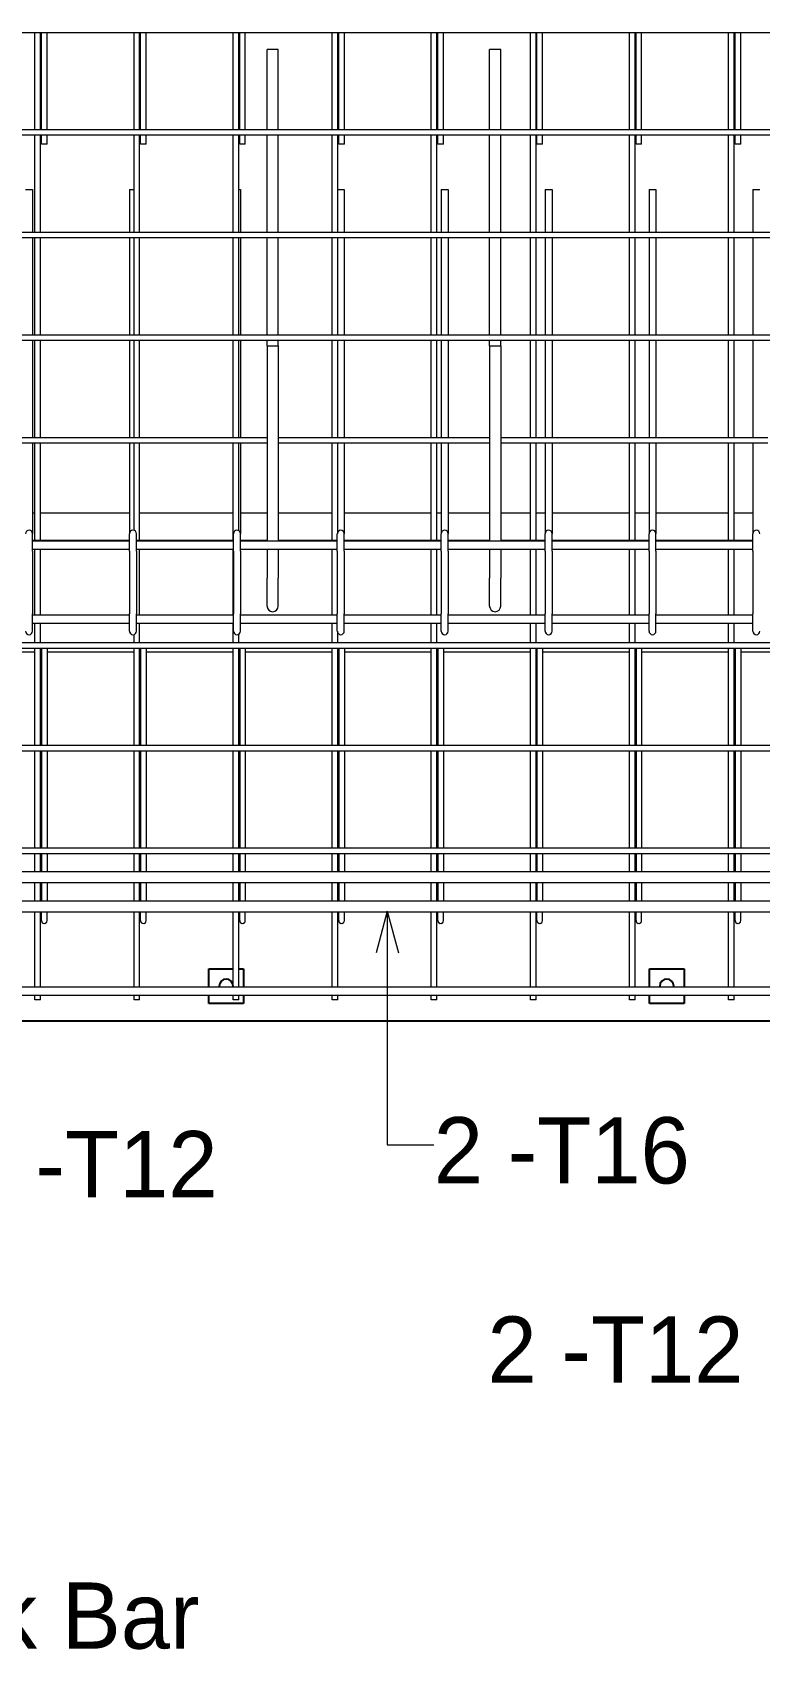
# Model space of a CAD drawing. Header units: millimetres. Extents: x -31655 to -5862, y 2843 to 78926.
# Drawn here: x -29046 to -28000, y 2946 to 5270 of the extents above; entities that cross this region are included whole.
import ezdxf

# ---------------------------------------------------------------- set-up
doc = ezdxf.new("R2010")
doc.units = ezdxf.units.MM
for name, color, linetype, lineweight in [('A-WALL', 113, 'Continuous', 25), ('S-BEAM', 12, 'Continuous', 18), ('S-RBAR', 171, 'Continuous', 18), ('S-RBAR-IDEN', 171, 'Continuous', 9)]:
    doc.layers.add(name, color=color, linetype=linetype, lineweight=lineweight)
doc.styles.add('Nirmala UI', font='Nirmala.ttf', dxfattribs={"height": 95.25})

# ---------------------------------------------------------------- blocks, each defined once
blk = doc.blocks.new('M_Rectangular Corbel - M_Rectangular Corbel-5472199-Elevation Front')
at = {"layer": 'S-BEAM'}
for p, q in [((-29045.4, 4579.7), (-29042, 4579.7)), ((-29034, 4579.7), (-28906, 4579.7)), ((-28891.5, 4579.7), (-28757.1, 4579.7)), ((-28746.6, 4579.7), (-28708.2, 4579.7)), ((-28692.2, 4579.7), (-28614.6, 4579.7)), ((-28597.3, 4579.7), (-28472.1, 4579.7)), ((-28464.1, 4579.7), (-28457.9, 4579.7)), ((-28447.9, 4579.7), (-28388.4, 4579.7)), ((-28372.4, 4579.7), (-28329.6, 4579.7)), ((-28321.6, 4579.7), (-28308.5, 4579.7)), ((-28298.5, 4579.7), (-28187.2, 4579.7)), ((-28179.2, 4579.7), (-28159.1, 4579.7)), ((-28149.1, 4579.7), (-28044.7, 4579.7)), ((-28036.7, 4579.7), (-28009.8, 4579.7)), ((-29042, 4379.7), (-29167, 4379.7)), ((-29032.6, 4379.7), (-29034, 4379.7)), ((-28899.5, 4379.7), (-29024.6, 4379.7)), ((-28890.1, 4379.7), (-28891.5, 4379.7)), ((-28757.1, 4379.7), (-28882.1, 4379.7)), ((-28747.6, 4379.7), (-28749.1, 4379.7)), ((-28614.6, 4379.7), (-28739.6, 4379.7)), ((-28605.2, 4379.7), (-28606.6, 4379.7)), ((-28472.1, 4379.7), (-28597.2, 4379.7)), ((-28462.7, 4379.7), (-28464.1, 4379.7)), ((-28329.6, 4379.7), (-28454.7, 4379.7)), ((-28320.3, 4379.7), (-28321.6, 4379.7)), ((-28187.2, 4379.7), (-28312.3, 4379.7)), ((-28177.8, 4379.7), (-28179.2, 4379.7)), ((-28044.7, 4379.7), (-28169.8, 4379.7)), ((-28035.3, 4379.7), (-28036.7, 4379.7)), ((-27902.2, 4379.7), (-28027.3, 4379.7))]:
    blk.add_line(p, q, dxfattribs=at)

msp = doc.modelspace()

# ---------------------------------------------------------------- linework, layer by layer
at = {"layer": 'A-WALL'}
for p, q in [((-28792.09395, 3924.75), (-28757.07097, 3924.75)), ((-28792.09395, 3898.5), (-28792.09395, 3924.75)), ((-28749.07097, 3924.75), (-28742.09395, 3924.75)), ((-28742.09395, 3924.75), (-28742.09395, 3898.5)), ((-28158.69395, 3924.75), (-28108.69395, 3924.75)), ((-28158.69395, 3898.5), (-28158.69395, 3924.75)), ((-28108.69395, 3924.75), (-28108.69395, 3898.5)), ((-28792.09395, 3874.75), (-28792.09395, 3886.5)), ((-28742.09395, 3886.5), (-28742.09395, 3874.75)), ((-28158.69395, 3874.75), (-28158.69395, 3886.5)), ((-28108.69395, 3886.5), (-28108.69395, 3874.75)), ((-28742.09395, 3874.75), (-28792.09395, 3874.75)), ((-28108.69395, 3874.75), (-28158.69395, 3874.75)), ((-29650.39395, 3849.75), (-27250.39395, 3849.75))]:
    msp.add_line(p, q, dxfattribs=at)
for centre, start, end in [((-28767.09395, 3899.75), 0, 180), ((-28133.69395, 3899.75), 0, 180), ((-28767.09395, 3899.75), 180, 187.2444437), ((-28767.09395, 3899.75), 352.7555563, 0), ((-28133.69395, 3899.75), 180, 187.2444437), ((-28133.69395, 3899.75), 352.7555563, 0)]:
    msp.add_arc(centre, 10, start, end, dxfattribs=at)
at = {"layer": 'S-RBAR'}
for p, q in [((-30096.10968, 5270.3652), (-26804.67822, 5270.3652)), ((-29042.0204, 5130.85245), (-29042.0204, 5270.3652)), ((-29034.0204, 5130.85245), (-29034.0204, 5270.3652)), ((-29032.56314, 5130.85245), (-29032.56314, 5270.3652)), ((-29024.56314, 5130.85245), (-29024.56314, 5270.3652)), ((-28899.54568, 5130.85245), (-28899.54568, 5270.3652)), ((-28891.54568, 5130.85245), (-28891.54568, 5270.3652)), ((-28890.10119, 5130.85245), (-28890.10119, 5270.3652)), ((-28882.10119, 5130.85245), (-28882.10119, 5270.3652)), ((-28757.07097, 5130.85245), (-28757.07097, 5270.3652)), ((-28749.07097, 5130.85245), (-28749.07097, 5270.3652)), ((-28747.63925, 5130.85245), (-28747.63925, 5270.3652)), ((-28739.63925, 5130.85245), (-28739.63925, 5270.3652)), ((-28614.59626, 5130.85245), (-28614.59626, 5270.3652)), ((-28606.59626, 5130.85245), (-28606.59626, 5270.3652)), ((-28605.1773, 5130.85245), (-28605.1773, 5270.3652)), ((-28597.1773, 5130.85245), (-28597.1773, 5270.3652)), ((-28472.12155, 5130.85245), (-28472.12155, 5270.3652)), ((-28464.12155, 5130.85245), (-28464.12155, 5270.3652)), ((-28462.71535, 5130.85245), (-28462.71535, 5270.3652)), ((-28454.71535, 5130.85245), (-28454.71535, 5270.3652)), ((-28329.64684, 5130.85245), (-28329.64684, 5270.3652)), ((-28321.64684, 5130.85245), (-28321.64684, 5270.3652)), ((-28320.2534, 5130.85245), (-28320.2534, 5270.3652)), ((-28312.2534, 5130.85245), (-28312.2534, 5270.3652)), ((-28187.17213, 5130.85245), (-28187.17213, 5270.3652)), ((-28179.17213, 5130.85245), (-28179.17213, 5270.3652)), ((-28177.79145, 5130.85245), (-28177.79145, 5270.3652)), ((-28169.79145, 5130.85245), (-28169.79145, 5270.3652)), ((-28044.69742, 5130.85245), (-28044.69742, 5270.3652)), ((-28036.69742, 5130.85245), (-28036.69742, 5270.3652)), ((-28035.3295, 5130.85245), (-28035.3295, 5270.3652)), ((-28027.3295, 5130.85245), (-28027.3295, 5270.3652)), ((-28692.23304, 5245.75), (-28708.23304, 5245.75)), ((-28708.23304, 5130.85245), (-28708.23304, 5245.75)), ((-28692.23304, 5130.85245), (-28692.23304, 5245.75)), ((-28372.39395, 5245.75), (-28388.39395, 5245.75)), ((-28388.39395, 5130.85245), (-28388.39395, 5245.75)), ((-28372.39395, 5130.85245), (-28372.39395, 5245.75)), ((-30396.39395, 5130.85245), (-26504.39395, 5130.85245)), ((-30396.39395, 5122.85245), (-26504.39395, 5122.85245)), ((-29042.0204, 4983.3397), (-29042.0204, 5122.85245)), ((-29034.0204, 4983.3397), (-29034.0204, 5122.85245)), ((-29032.56314, 5109.75), (-29032.56314, 5122.85245)), ((-29024.56314, 5109.75), (-29024.56314, 5122.85245)), ((-28899.54568, 4983.3397), (-28899.54568, 5122.85245)), ((-28891.54568, 4983.3397), (-28891.54568, 5122.85245)), ((-28890.10119, 5109.75), (-28890.10119, 5122.85245)), ((-28882.10119, 5109.75), (-28882.10119, 5122.85245)), ((-28757.07097, 4983.3397), (-28757.07097, 5122.85245)), ((-28749.07097, 4983.3397), (-28749.07097, 5122.85245)), ((-28747.63925, 5109.75), (-28747.63925, 5122.85245)), ((-28739.63925, 5109.75), (-28739.63925, 5122.85245)), ((-28708.23304, 4983.3397), (-28708.23304, 5122.85245)), ((-28692.23304, 4983.3397), (-28692.23304, 5122.85245)), ((-28614.59626, 4983.3397), (-28614.59626, 5122.85245)), ((-28606.59626, 4983.3397), (-28606.59626, 5122.85245)), ((-28605.1773, 5109.75), (-28605.1773, 5122.85245)), ((-28597.1773, 5109.75), (-28597.1773, 5122.85245)), ((-28472.12155, 4983.3397), (-28472.12155, 5122.85245)), ((-28464.12155, 4983.3397), (-28464.12155, 5122.85245)), ((-28462.71535, 5109.75), (-28462.71535, 5122.85245)), ((-28454.71535, 5109.75), (-28454.71535, 5122.85245)), ((-28388.39395, 4983.3397), (-28388.39395, 5122.85245)), ((-28372.39395, 4983.3397), (-28372.39395, 5122.85245)), ((-28329.64684, 4983.3397), (-28329.64684, 5122.85245)), ((-28321.64684, 4983.3397), (-28321.64684, 5122.85245)), ((-28320.2534, 5109.75), (-28320.2534, 5122.85245)), ((-28312.2534, 5109.75), (-28312.2534, 5122.85245)), ((-28187.17213, 4983.3397), (-28187.17213, 5122.85245)), ((-28179.17213, 4983.3397), (-28179.17213, 5122.85245)), ((-28177.79145, 5109.75), (-28177.79145, 5122.85245)), ((-28169.79145, 5109.75), (-28169.79145, 5122.85245)), ((-28044.69742, 4983.3397), (-28044.69742, 5122.85245)), ((-28036.69742, 4983.3397), (-28036.69742, 5122.85245)), ((-28035.3295, 5109.75), (-28035.3295, 5122.85245)), ((-28027.3295, 5109.75), (-28027.3295, 5122.85245)), ((-29024.56314, 5109.75), (-29032.56314, 5109.75)), ((-28882.10119, 5109.75), (-28890.10119, 5109.75)), ((-28739.63925, 5109.75), (-28747.63925, 5109.75)), ((-28597.1773, 5109.75), (-28605.1773, 5109.75)), ((-28454.71535, 5109.75), (-28462.71535, 5109.75)), ((-28312.2534, 5109.75), (-28320.2534, 5109.75)), ((-28169.79145, 5109.75), (-28177.79145, 5109.75)), ((-28027.3295, 5109.75), (-28035.3295, 5109.75)), ((-29055.39395, 5044.75), (-29045.39395, 5044.75)), ((-29045.39395, 5044.75), (-29045.39395, 4983.3397)), ((-28906.01895, 5044.75), (-28906.01895, 4983.3397)), ((-28906.01895, 5044.75), (-28899.54568, 5044.75)), ((-28749.07097, 5044.75), (-28746.64395, 5044.75)), ((-28746.64395, 5044.75), (-28746.64395, 4983.3397)), ((-28606.59626, 5044.75), (-28597.26895, 5044.75)), ((-28597.26895, 5044.75), (-28597.26895, 4983.3397)), ((-28457.89395, 5044.75), (-28457.89395, 4983.3397)), ((-28457.89395, 5044.75), (-28447.89395, 5044.75)), ((-28447.89395, 5044.75), (-28447.89395, 4983.3397)), ((-28308.51895, 5044.75), (-28308.51895, 4983.3397)), ((-28308.51895, 5044.75), (-28298.51895, 5044.75)), ((-28298.51895, 5044.75), (-28298.51895, 4983.3397)), ((-28159.14395, 5044.75), (-28159.14395, 4983.3397)), ((-28159.14395, 5044.75), (-28149.14395, 5044.75)), ((-28149.14395, 5044.75), (-28149.14395, 4983.3397)), ((-28009.76895, 5044.75), (-28009.76895, 4983.3397)), ((-28009.76895, 5044.75), (-27999.76895, 5044.75)), ((-30396.39395, 4983.3397), (-26504.39395, 4983.3397)), ((-30096.10968, 4975.3397), (-26804.67822, 4975.3397)), ((-29045.39395, 4975.3397), (-29045.39395, 4835.82695)), ((-29042.0204, 4835.82695), (-29042.0204, 4975.3397)), ((-29034.0204, 4835.82695), (-29034.0204, 4975.3397)), ((-28906.01895, 4975.3397), (-28906.01895, 4835.82695)), ((-28899.54568, 4835.82695), (-28899.54568, 4975.3397)), ((-28891.54568, 4835.82695), (-28891.54568, 4975.3397)), ((-28757.07097, 4835.82695), (-28757.07097, 4975.3397)), ((-28749.07097, 4835.82695), (-28749.07097, 4975.3397)), ((-28746.64395, 4975.3397), (-28746.64395, 4835.82695)), ((-28708.23304, 4835.82695), (-28708.23304, 4975.3397)), ((-28692.23304, 4835.82695), (-28692.23304, 4975.3397)), ((-28614.59626, 4835.82695), (-28614.59626, 4975.3397)), ((-28606.59626, 4835.82695), (-28606.59626, 4975.3397)), ((-28597.26895, 4975.3397), (-28597.26895, 4835.82695)), ((-28472.12155, 4835.82695), (-28472.12155, 4975.3397)), ((-28464.12155, 4835.82695), (-28464.12155, 4975.3397)), ((-28457.89395, 4975.3397), (-28457.89395, 4835.82695)), ((-28447.89395, 4975.3397), (-28447.89395, 4835.82695)), ((-28388.39395, 4835.82695), (-28388.39395, 4975.3397)), ((-28372.39395, 4835.82695), (-28372.39395, 4975.3397)), ((-28329.64684, 4835.82695), (-28329.64684, 4975.3397)), ((-28321.64684, 4835.82695), (-28321.64684, 4975.3397)), ((-28308.51895, 4975.3397), (-28308.51895, 4835.82695)), ((-28298.51895, 4975.3397), (-28298.51895, 4835.82695)), ((-28187.17213, 4835.82695), (-28187.17213, 4975.3397)), ((-28179.17213, 4835.82695), (-28179.17213, 4975.3397)), ((-28159.14395, 4975.3397), (-28159.14395, 4835.82695)), ((-28149.14395, 4975.3397), (-28149.14395, 4835.82695)), ((-28044.69742, 4835.82695), (-28044.69742, 4975.3397)), ((-28036.69742, 4835.82695), (-28036.69742, 4975.3397)), ((-28009.76895, 4975.3397), (-28009.76895, 4835.82695)), ((-30396.39395, 4835.82695), (-26504.39395, 4835.82695)), ((-30396.39395, 4827.82695), (-26504.39395, 4827.82695)), ((-29045.39395, 4827.82695), (-29045.39395, 4688.3142)), ((-29042.0204, 4688.3142), (-29042.0204, 4827.82695)), ((-29034.0204, 4688.3142), (-29034.0204, 4827.82695)), ((-28906.01895, 4827.82695), (-28906.01895, 4688.3142)), ((-28899.54568, 4688.3142), (-28899.54568, 4827.82695)), ((-28891.54568, 4688.3142), (-28891.54568, 4827.82695)), ((-28757.07097, 4688.3142), (-28757.07097, 4827.82695)), ((-28749.07097, 4688.3142), (-28749.07097, 4827.82695)), ((-28746.64395, 4827.82695), (-28746.64395, 4688.3142)), ((-28708.23304, 4819.75), (-28708.23304, 4827.82695)), ((-28708.23304, 4819.75), (-28708.23304, 4539.64273)), ((-28708.23304, 4819.75), (-28692.23304, 4819.75)), ((-28692.23304, 4819.75), (-28692.23304, 4827.82695)), ((-28692.23304, 4819.75), (-28692.23304, 4539.64273)), ((-28614.59626, 4688.3142), (-28614.59626, 4827.82695)), ((-28606.59626, 4688.3142), (-28606.59626, 4827.82695)), ((-28597.26895, 4827.82695), (-28597.26895, 4688.3142)), ((-28472.12155, 4688.3142), (-28472.12155, 4827.82695)), ((-28464.12155, 4688.3142), (-28464.12155, 4827.82695)), ((-28457.89395, 4827.82695), (-28457.89395, 4688.3142)), ((-28447.89395, 4827.82695), (-28447.89395, 4688.3142)), ((-28388.39395, 4819.75), (-28388.39395, 4827.82695)), ((-28388.39395, 4819.75), (-28388.39395, 4539.64273)), ((-28388.39395, 4819.75), (-28372.39395, 4819.75)), ((-28372.39395, 4819.75), (-28372.39395, 4827.82695)), ((-28372.39395, 4819.75), (-28372.39395, 4539.64273)), ((-28329.64684, 4688.3142), (-28329.64684, 4827.82695)), ((-28321.64684, 4688.3142), (-28321.64684, 4827.82695)), ((-28308.51895, 4827.82695), (-28308.51895, 4688.3142)), ((-28298.51895, 4827.82695), (-28298.51895, 4688.3142)), ((-28187.17213, 4688.3142), (-28187.17213, 4827.82695)), ((-28179.17213, 4688.3142), (-28179.17213, 4827.82695)), ((-28159.14395, 4827.82695), (-28159.14395, 4688.3142)), ((-28149.14395, 4827.82695), (-28149.14395, 4688.3142)), ((-28044.69742, 4688.3142), (-28044.69742, 4827.82695)), ((-28036.69742, 4688.3142), (-28036.69742, 4827.82695)), ((-28009.76895, 4827.82695), (-28009.76895, 4688.3142)), ((-29165.56637, 4688.3142), (-28708.23304, 4688.3142)), ((-29165.56637, 4680.3142), (-28708.23304, 4680.3142)), ((-29045.39395, 4680.3142), (-29045.39395, 4574.75)), ((-29042.0204, 4540.80145), (-29042.0204, 4680.3142)), ((-29034.0204, 4540.80145), (-29034.0204, 4680.3142)), ((-28906.01895, 4680.3142), (-28906.01895, 4574.75)), ((-28899.54568, 4554.34613), (-28899.54568, 4680.3142)), ((-28891.54568, 4540.80145), (-28891.54568, 4680.3142)), ((-28757.07097, 4540.80145), (-28757.07097, 4680.3142)), ((-28749.07097, 4554.00715), (-28749.07097, 4680.3142)), ((-28746.64395, 4680.3142), (-28746.64395, 4574.75)), ((-28692.23304, 4688.3142), (-28388.39395, 4688.3142)), ((-28692.23304, 4680.3142), (-28388.39395, 4680.3142)), ((-28614.59626, 4540.80145), (-28614.59626, 4680.3142)), ((-28606.59626, 4552.25), (-28606.59626, 4680.3142)), ((-28597.26895, 4680.3142), (-28597.26895, 4574.75)), ((-28472.12155, 4540.80145), (-28472.12155, 4680.3142)), ((-28464.12155, 4540.80145), (-28464.12155, 4680.3142)), ((-28457.89395, 4680.3142), (-28457.89395, 4574.75)), ((-28447.89395, 4680.3142), (-28447.89395, 4574.75)), ((-28372.39395, 4688.3142), (-27988.39395, 4688.3142)), ((-28372.39395, 4680.3142), (-27988.39395, 4680.3142)), ((-28329.64684, 4540.80145), (-28329.64684, 4680.3142)), ((-28321.64684, 4540.80145), (-28321.64684, 4680.3142)), ((-28308.51895, 4680.3142), (-28308.51895, 4574.75)), ((-28298.51895, 4680.3142), (-28298.51895, 4574.75)), ((-28187.17213, 4540.80145), (-28187.17213, 4680.3142)), ((-28179.17213, 4540.80145), (-28179.17213, 4680.3142)), ((-28159.14395, 4680.3142), (-28159.14395, 4574.75)), ((-28149.14395, 4680.3142), (-28149.14395, 4574.75)), ((-28044.69742, 4540.80145), (-28044.69742, 4680.3142)), ((-28036.69742, 4540.80145), (-28036.69742, 4680.3142)), ((-28009.76895, 4680.3142), (-28009.76895, 4574.75)), ((-29045.39395, 4574.75), (-29045.39395, 4549.75)), ((-28906.01895, 4574.75), (-28906.01895, 4549.75)), ((-28746.64395, 4574.75), (-28746.64395, 4549.75)), ((-28597.26895, 4574.75), (-28597.26895, 4549.75)), ((-28457.89395, 4574.75), (-28457.89395, 4549.75)), ((-28447.89395, 4574.75), (-28447.89395, 4549.75)), ((-28308.51895, 4574.75), (-28308.51895, 4549.75)), ((-28298.51895, 4574.75), (-28298.51895, 4549.75)), ((-28159.14395, 4574.75), (-28159.14395, 4549.75)), ((-28149.14395, 4574.75), (-28149.14395, 4549.75)), ((-28009.76895, 4574.75), (-28009.76895, 4549.75)), ((-29045.39395, 4524.75), (-29045.39395, 4549.75)), ((-29045.39395, 4540.80145), (-28906.01895, 4540.80145)), ((-29045.39395, 4539.64273), (-28906.01895, 4539.64273)), ((-28906.01895, 4524.75), (-28906.01895, 4549.75)), ((-28896.01895, 4524.75), (-28896.01895, 4549.75)), ((-28896.01895, 4540.80145), (-28756.64395, 4540.80145)), ((-28896.01895, 4539.64273), (-28756.64395, 4539.64273)), ((-28756.64395, 4524.75), (-28756.64395, 4549.75)), ((-28746.64395, 4524.75), (-28746.64395, 4549.75)), ((-28746.64395, 4540.80145), (-28708.23304, 4540.80145)), ((-28746.64395, 4539.64273), (-28607.26895, 4539.64273)), ((-28692.23304, 4540.80145), (-28607.26895, 4540.80145)), ((-28607.26895, 4524.75), (-28607.26895, 4549.75)), ((-28606.59626, 4549.66805), (-28606.59626, 4550.97796)), ((-28597.26895, 4524.75), (-28597.26895, 4549.75)), ((-28597.26895, 4540.80145), (-28457.89395, 4540.80145)), ((-28597.26895, 4539.64273), (-28457.89395, 4539.64273)), ((-28457.89395, 4524.75), (-28457.89395, 4549.75)), ((-28447.89395, 4524.75), (-28447.89395, 4549.75)), ((-28447.89395, 4540.80145), (-28388.39395, 4540.80145)), ((-28447.89395, 4539.64273), (-28308.51895, 4539.64273)), ((-28372.39395, 4540.80145), (-28308.51895, 4540.80145)), ((-28308.51895, 4524.75), (-28308.51895, 4549.75)), ((-28298.51895, 4524.75), (-28298.51895, 4549.75)), ((-28298.51895, 4540.80145), (-28159.14395, 4540.80145)), ((-28298.51895, 4539.64273), (-28159.14395, 4539.64273)), ((-28159.14395, 4524.75), (-28159.14395, 4549.75)), ((-28149.14395, 4524.75), (-28149.14395, 4549.75)), ((-28149.14395, 4540.80145), (-28009.76895, 4540.80145)), ((-28149.14395, 4539.64273), (-28009.76895, 4539.64273)), ((-28009.76895, 4524.75), (-28009.76895, 4549.75)), ((-29045.39395, 4527.64273), (-28906.01895, 4527.64273)), ((-29045.39395, 4524.75), (-29045.39395, 4434.75)), ((-29042.0204, 4433.09023), (-29042.0204, 4527.64273)), ((-29034.0204, 4433.09023), (-29034.0204, 4527.64273)), ((-28906.01895, 4524.75), (-28906.01895, 4434.75)), ((-28896.01895, 4527.64273), (-28756.64395, 4527.64273)), ((-28896.01895, 4524.75), (-28896.01895, 4434.75)), ((-28891.54568, 4433.09023), (-28891.54568, 4527.64273)), ((-28757.07097, 4433.09023), (-28757.07097, 4527.64273)), ((-28756.64395, 4524.75), (-28756.64395, 4434.75)), ((-28746.64395, 4527.64273), (-28607.26895, 4527.64273)), ((-28746.64395, 4524.75), (-28746.64395, 4434.75)), ((-28708.23304, 4527.64273), (-28708.23304, 4485.75)), ((-28692.23304, 4527.64273), (-28692.23304, 4485.75)), ((-28614.59626, 4433.09023), (-28614.59626, 4527.64273)), ((-28607.26895, 4524.75), (-28607.26895, 4434.75)), ((-28597.26895, 4527.64273), (-28457.89395, 4527.64273)), ((-28597.26895, 4524.75), (-28597.26895, 4434.75)), ((-28472.12155, 4433.09023), (-28472.12155, 4527.64273)), ((-28464.12155, 4433.09023), (-28464.12155, 4527.64273)), ((-28457.89395, 4524.75), (-28457.89395, 4434.75)), ((-28447.89395, 4527.64273), (-28308.51895, 4527.64273)), ((-28447.89395, 4524.75), (-28447.89395, 4434.75)), ((-28388.39395, 4527.64273), (-28388.39395, 4485.75)), ((-28372.39395, 4527.64273), (-28372.39395, 4485.75)), ((-28329.64684, 4433.09023), (-28329.64684, 4527.64273)), ((-28321.64684, 4433.09023), (-28321.64684, 4527.64273)), ((-28308.51895, 4524.75), (-28308.51895, 4434.75)), ((-28298.51895, 4527.64273), (-28159.14395, 4527.64273)), ((-28298.51895, 4524.75), (-28298.51895, 4434.75)), ((-28187.17213, 4433.09023), (-28187.17213, 4527.64273)), ((-28179.17213, 4433.09023), (-28179.17213, 4527.64273)), ((-28159.14395, 4524.75), (-28159.14395, 4434.75)), ((-28149.14395, 4527.64273), (-28009.76895, 4527.64273)), ((-28149.14395, 4524.75), (-28149.14395, 4434.75)), ((-28044.69742, 4433.09023), (-28044.69742, 4527.64273)), ((-28036.69742, 4433.09023), (-28036.69742, 4527.64273)), ((-28009.76895, 4524.75), (-28009.76895, 4434.75)), ((-28708.23304, 4445.75), (-28708.23304, 4485.75)), ((-28692.23304, 4445.75), (-28692.23304, 4485.75)), ((-28388.39395, 4445.75), (-28388.39395, 4485.75)), ((-28372.39395, 4445.75), (-28372.39395, 4485.75)), ((-29045.39395, 4409.75), (-29045.39395, 4434.75)), ((-29045.39395, 4433.09023), (-28906.01895, 4433.09023)), ((-29045.39395, 4421.09023), (-28906.01895, 4421.09023)), ((-29042.0204, 4393.2887), (-29042.0204, 4421.09023)), ((-29034.0204, 4393.2887), (-29034.0204, 4421.09023)), ((-28906.01895, 4409.75), (-28906.01895, 4434.75)), ((-28896.01895, 4409.75), (-28896.01895, 4434.75)), ((-28896.01895, 4433.09023), (-28756.64395, 4433.09023)), ((-28896.01895, 4421.09023), (-28756.64395, 4421.09023)), ((-28891.54568, 4393.2887), (-28891.54568, 4421.09023)), ((-28757.07097, 4393.2887), (-28757.07097, 4421.09023)), ((-28756.64395, 4409.75), (-28756.64395, 4434.75)), ((-28746.64395, 4409.75), (-28746.64395, 4434.75)), ((-28746.64395, 4433.09023), (-28607.26895, 4433.09023)), ((-28746.64395, 4421.09023), (-28607.26895, 4421.09023)), ((-28614.59626, 4393.2887), (-28614.59626, 4421.09023)), ((-28607.26895, 4409.75), (-28607.26895, 4434.75)), ((-28597.26895, 4409.75), (-28597.26895, 4434.75)), ((-28597.26895, 4433.09023), (-28457.89395, 4433.09023)), ((-28597.26895, 4421.09023), (-28457.89395, 4421.09023)), ((-28472.12155, 4393.2887), (-28472.12155, 4421.09023)), ((-28464.12155, 4393.2887), (-28464.12155, 4421.09023)), ((-28457.89395, 4409.75), (-28457.89395, 4434.75)), ((-28447.89395, 4409.75), (-28447.89395, 4434.75)), ((-28447.89395, 4433.09023), (-28308.51895, 4433.09023)), ((-28447.89395, 4421.09023), (-28308.51895, 4421.09023)), ((-28329.64684, 4393.2887), (-28329.64684, 4421.09023)), ((-28321.64684, 4393.2887), (-28321.64684, 4421.09023)), ((-28308.51895, 4409.75), (-28308.51895, 4434.75)), ((-28298.51895, 4409.75), (-28298.51895, 4434.75)), ((-28298.51895, 4433.09023), (-28159.14395, 4433.09023)), ((-28298.51895, 4421.09023), (-28159.14395, 4421.09023)), ((-28187.17213, 4393.2887), (-28187.17213, 4421.09023)), ((-28179.17213, 4393.2887), (-28179.17213, 4421.09023)), ((-28159.14395, 4409.75), (-28159.14395, 4434.75)), ((-28149.14395, 4409.75), (-28149.14395, 4434.75)), ((-28149.14395, 4433.09023), (-28009.76895, 4433.09023)), ((-28149.14395, 4421.09023), (-28009.76895, 4421.09023)), ((-28044.69742, 4393.2887), (-28044.69742, 4421.09023)), ((-28036.69742, 4393.2887), (-28036.69742, 4421.09023)), ((-28009.76895, 4409.75), (-28009.76895, 4434.75)), ((-30396.39395, 4393.2887), (-26504.39395, 4393.2887)), ((-28899.54568, 4393.2887), (-28899.54568, 4405.15387)), ((-28749.07097, 4393.2887), (-28749.07097, 4405.49285)), ((-28606.59626, 4408.52204), (-28606.59626, 4409.75)), ((-28606.59626, 4393.2887), (-28606.59626, 4407.25)), ((-30096.10968, 4385.2887), (-26804.67822, 4385.2887)), ((-29042.0204, 4245.77595), (-29042.0204, 4385.2887)), ((-29034.0204, 4245.77595), (-29034.0204, 4385.2887)), ((-29032.56314, 4385.2887), (-29032.56314, 4245.77595)), ((-29024.56314, 4385.2887), (-29024.56314, 4245.77595)), ((-28899.54568, 4245.77595), (-28899.54568, 4385.2887)), ((-28891.54568, 4245.77595), (-28891.54568, 4385.2887)), ((-28890.10119, 4385.2887), (-28890.10119, 4245.77595)), ((-28882.10119, 4385.2887), (-28882.10119, 4245.77595)), ((-28757.07097, 4245.77595), (-28757.07097, 4385.2887)), ((-28749.07097, 4245.77595), (-28749.07097, 4385.2887)), ((-28747.63925, 4385.2887), (-28747.63925, 4245.77595)), ((-28739.63925, 4385.2887), (-28739.63925, 4245.77595)), ((-28614.59626, 4245.77595), (-28614.59626, 4385.2887)), ((-28606.59626, 4245.77595), (-28606.59626, 4385.2887)), ((-28605.1773, 4385.2887), (-28605.1773, 4245.77595)), ((-28597.1773, 4385.2887), (-28597.1773, 4245.77595)), ((-28472.12155, 4245.77595), (-28472.12155, 4385.2887)), ((-28464.12155, 4245.77595), (-28464.12155, 4385.2887)), ((-28462.71535, 4385.2887), (-28462.71535, 4245.77595)), ((-28454.71535, 4385.2887), (-28454.71535, 4245.77595)), ((-28329.64684, 4245.77595), (-28329.64684, 4385.2887)), ((-28321.64684, 4245.77595), (-28321.64684, 4385.2887)), ((-28320.2534, 4385.2887), (-28320.2534, 4245.77595)), ((-28312.2534, 4385.2887), (-28312.2534, 4245.77595)), ((-28187.17213, 4245.77595), (-28187.17213, 4385.2887)), ((-28179.17213, 4245.77595), (-28179.17213, 4385.2887)), ((-28177.79145, 4385.2887), (-28177.79145, 4245.77595)), ((-28169.79145, 4385.2887), (-28169.79145, 4245.77595)), ((-28044.69742, 4245.77595), (-28044.69742, 4385.2887)), ((-28036.69742, 4245.77595), (-28036.69742, 4385.2887)), ((-28035.3295, 4385.2887), (-28035.3295, 4245.77595)), ((-28027.3295, 4385.2887), (-28027.3295, 4245.77595)), ((-30396.39395, 4245.77595), (-26504.39395, 4245.77595)), ((-30396.39395, 4237.77595), (-26504.39395, 4237.77595)), ((-29042.0204, 4098.2632), (-29042.0204, 4237.77595)), ((-29034.0204, 4098.2632), (-29034.0204, 4237.77595)), ((-29032.56314, 4237.77595), (-29032.56314, 4098.2632)), ((-29024.56314, 4237.77595), (-29024.56314, 4098.2632)), ((-28899.54568, 4098.2632), (-28899.54568, 4237.77595)), ((-28891.54568, 4098.2632), (-28891.54568, 4237.77595)), ((-28890.10119, 4237.77595), (-28890.10119, 4098.2632)), ((-28882.10119, 4237.77595), (-28882.10119, 4098.2632)), ((-28757.07097, 4098.2632), (-28757.07097, 4237.77595)), ((-28749.07097, 4098.2632), (-28749.07097, 4237.77595)), ((-28747.63925, 4237.77595), (-28747.63925, 4098.2632)), ((-28739.63925, 4237.77595), (-28739.63925, 4098.2632)), ((-28614.59626, 4098.2632), (-28614.59626, 4237.77595)), ((-28606.59626, 4098.2632), (-28606.59626, 4237.77595)), ((-28605.1773, 4237.77595), (-28605.1773, 4098.2632)), ((-28597.1773, 4237.77595), (-28597.1773, 4098.2632)), ((-28472.12155, 4098.2632), (-28472.12155, 4237.77595)), ((-28464.12155, 4098.2632), (-28464.12155, 4237.77595)), ((-28462.71535, 4237.77595), (-28462.71535, 4098.2632)), ((-28454.71535, 4237.77595), (-28454.71535, 4098.2632)), ((-28329.64684, 4098.2632), (-28329.64684, 4237.77595)), ((-28321.64684, 4098.2632), (-28321.64684, 4237.77595)), ((-28320.2534, 4237.77595), (-28320.2534, 4098.2632)), ((-28312.2534, 4237.77595), (-28312.2534, 4098.2632)), ((-28187.17213, 4098.2632), (-28187.17213, 4237.77595)), ((-28179.17213, 4098.2632), (-28179.17213, 4237.77595)), ((-28177.79145, 4237.77595), (-28177.79145, 4098.2632)), ((-28169.79145, 4237.77595), (-28169.79145, 4098.2632)), ((-28044.69742, 4098.2632), (-28044.69742, 4237.77595)), ((-28036.69742, 4098.2632), (-28036.69742, 4237.77595)), ((-28035.3295, 4237.77595), (-28035.3295, 4098.2632)), ((-28027.3295, 4237.77595), (-28027.3295, 4098.2632)), ((-30396.39395, 4098.2632), (-26504.39395, 4098.2632)), ((-30096.10968, 4090.2632), (-26804.67822, 4090.2632)), ((-29042.0204, 4064.08483), (-29042.0204, 4090.2632)), ((-29034.0204, 4064.08483), (-29034.0204, 4090.2632)), ((-29032.56314, 4090.2632), (-29032.56314, 4064.08483)), ((-29024.56314, 4090.2632), (-29024.56314, 4064.08483)), ((-28899.54568, 4064.08483), (-28899.54568, 4090.2632)), ((-28891.54568, 4064.08483), (-28891.54568, 4090.2632)), ((-28890.10119, 4090.2632), (-28890.10119, 4064.08483)), ((-28882.10119, 4090.2632), (-28882.10119, 4064.08483)), ((-28757.07097, 4064.08483), (-28757.07097, 4090.2632)), ((-28749.07097, 4064.08483), (-28749.07097, 4090.2632)), ((-28747.63925, 4090.2632), (-28747.63925, 4064.08483)), ((-28739.63925, 4090.2632), (-28739.63925, 4064.08483)), ((-28614.59626, 4064.08483), (-28614.59626, 4090.2632)), ((-28606.59626, 4064.08483), (-28606.59626, 4090.2632)), ((-28605.1773, 4090.2632), (-28605.1773, 4064.08483)), ((-28597.1773, 4090.2632), (-28597.1773, 4064.08483)), ((-28472.12155, 4064.08483), (-28472.12155, 4090.2632)), ((-28464.12155, 4064.08483), (-28464.12155, 4090.2632)), ((-28462.71535, 4090.2632), (-28462.71535, 4064.08483)), ((-28454.71535, 4090.2632), (-28454.71535, 4064.08483)), ((-28329.64684, 4064.08483), (-28329.64684, 4090.2632)), ((-28321.64684, 4064.08483), (-28321.64684, 4090.2632)), ((-28320.2534, 4090.2632), (-28320.2534, 4064.08483)), ((-28312.2534, 4090.2632), (-28312.2534, 4064.08483)), ((-28187.17213, 4064.08483), (-28187.17213, 4090.2632)), ((-28179.17213, 4064.08483), (-28179.17213, 4090.2632)), ((-28177.79145, 4090.2632), (-28177.79145, 4064.08483)), ((-28169.79145, 4090.2632), (-28169.79145, 4064.08483)), ((-28044.69742, 4064.08483), (-28044.69742, 4090.2632)), ((-28036.69742, 4064.08483), (-28036.69742, 4090.2632)), ((-28035.3295, 4090.2632), (-28035.3295, 4064.08483)), ((-28027.3295, 4090.2632), (-28027.3295, 4064.08483)), ((-26480.39395, 4064.08483), (-30420.39395, 4064.08483)), ((-26480.39395, 4048.08483), (-30420.39395, 4048.08483)), ((-29042.0204, 4021.80073), (-29042.0204, 4048.08483)), ((-29034.0204, 4021.80073), (-29034.0204, 4048.08483)), ((-29032.56314, 4048.08483), (-29032.56314, 4021.80073)), ((-29024.56314, 4048.08483), (-29024.56314, 4021.80073)), ((-28899.54568, 4021.80073), (-28899.54568, 4048.08483)), ((-28891.54568, 4021.80073), (-28891.54568, 4048.08483)), ((-28890.10119, 4048.08483), (-28890.10119, 4021.80073)), ((-28882.10119, 4048.08483), (-28882.10119, 4021.80073)), ((-28757.07097, 4021.80073), (-28757.07097, 4048.08483)), ((-28749.07097, 4021.80073), (-28749.07097, 4048.08483)), ((-28747.63925, 4048.08483), (-28747.63925, 4021.80073)), ((-28739.63925, 4048.08483), (-28739.63925, 4021.80073)), ((-28614.59626, 4021.80073), (-28614.59626, 4048.08483)), ((-28606.59626, 4021.80073), (-28606.59626, 4048.08483)), ((-28605.1773, 4048.08483), (-28605.1773, 4021.80073)), ((-28597.1773, 4048.08483), (-28597.1773, 4021.80073)), ((-28472.12155, 4021.80073), (-28472.12155, 4048.08483)), ((-28464.12155, 4021.80073), (-28464.12155, 4048.08483)), ((-28462.71535, 4048.08483), (-28462.71535, 4021.80073)), ((-28454.71535, 4048.08483), (-28454.71535, 4021.80073)), ((-28329.64684, 4021.80073), (-28329.64684, 4048.08483)), ((-28321.64684, 4021.80073), (-28321.64684, 4048.08483)), ((-28320.2534, 4048.08483), (-28320.2534, 4021.80073)), ((-28312.2534, 4048.08483), (-28312.2534, 4021.80073)), ((-28187.17213, 4021.80073), (-28187.17213, 4048.08483)), ((-28179.17213, 4021.80073), (-28179.17213, 4048.08483)), ((-28177.79145, 4048.08483), (-28177.79145, 4021.80073)), ((-28169.79145, 4048.08483), (-28169.79145, 4021.80073)), ((-28044.69742, 4021.80073), (-28044.69742, 4048.08483)), ((-28036.69742, 4021.80073), (-28036.69742, 4048.08483)), ((-28035.3295, 4048.08483), (-28035.3295, 4021.80073)), ((-28027.3295, 4048.08483), (-28027.3295, 4021.80073)), ((-26536.39395, 4021.80073), (-30364.39395, 4021.80073)), ((-26536.39395, 4005.80073), (-30364.39395, 4005.80073)), ((-29042.0204, 3898.5), (-29042.0204, 4005.80073)), ((-29034.0204, 3898.5), (-29034.0204, 4005.80073)), ((-29032.56314, 3993.75), (-29032.56314, 4005.20461)), ((-29024.56314, 3993.75), (-29024.56314, 4005.20461)), ((-28899.54568, 3898.5), (-28899.54568, 4005.80073)), ((-28891.54568, 3898.5), (-28891.54568, 4005.80073)), ((-28890.10119, 3993.75), (-28890.10119, 4005.20461)), ((-28882.10119, 3993.75), (-28882.10119, 4005.20461)), ((-28757.07097, 3898.5), (-28757.07097, 4005.80073)), ((-28749.07097, 3898.5), (-28749.07097, 4005.80073)), ((-28747.63925, 3993.75), (-28747.63925, 4005.20461)), ((-28739.63925, 3993.75), (-28739.63925, 4005.20461)), ((-28614.59626, 3898.5), (-28614.59626, 4005.80073)), ((-28606.59626, 3898.5), (-28606.59626, 4005.80073)), ((-28605.1773, 3993.75), (-28605.1773, 4005.20461)), ((-28597.1773, 3993.75), (-28597.1773, 4005.20461)), ((-28472.12155, 3898.5), (-28472.12155, 4005.80073)), ((-28464.12155, 3898.5), (-28464.12155, 4005.80073)), ((-28462.71535, 3993.75), (-28462.71535, 4005.20461)), ((-28454.71535, 3993.75), (-28454.71535, 4005.20461)), ((-28329.64684, 3898.5), (-28329.64684, 4005.80073)), ((-28321.64684, 3898.5), (-28321.64684, 4005.80073)), ((-28320.2534, 3993.75), (-28320.2534, 4005.20461)), ((-28312.2534, 3993.75), (-28312.2534, 4005.20461)), ((-28187.17213, 3898.5), (-28187.17213, 4005.80073)), ((-28179.17213, 3898.5), (-28179.17213, 4005.80073)), ((-28177.79145, 3993.75), (-28177.79145, 4005.20461)), ((-28169.79145, 3993.75), (-28169.79145, 4005.20461)), ((-28044.69742, 3898.5), (-28044.69742, 4005.80073)), ((-28036.69742, 3898.5), (-28036.69742, 4005.80073)), ((-28035.3295, 3993.75), (-28035.3295, 4005.20461)), ((-28027.3295, 3993.75), (-28027.3295, 4005.20461)), ((-30420.39395, 3898.5), (-26480.39395, 3898.5)), ((-30420.39395, 3886.5), (-26480.39395, 3886.5)), ((-29042.0204, 3879.75), (-29042.0204, 3886.5)), ((-29034.0204, 3879.75), (-29034.0204, 3886.5)), ((-28899.54568, 3879.75), (-28899.54568, 3886.5)), ((-28891.54568, 3879.75), (-28891.54568, 3886.5)), ((-28757.07097, 3879.75), (-28757.07097, 3886.5)), ((-28749.07097, 3879.75), (-28749.07097, 3886.5)), ((-28614.59626, 3879.75), (-28614.59626, 3886.5)), ((-28606.59626, 3879.75), (-28606.59626, 3886.5)), ((-28472.12155, 3879.75), (-28472.12155, 3886.5)), ((-28464.12155, 3879.75), (-28464.12155, 3886.5)), ((-28329.64684, 3879.75), (-28329.64684, 3886.5)), ((-28321.64684, 3879.75), (-28321.64684, 3886.5)), ((-28187.17213, 3879.75), (-28187.17213, 3886.5)), ((-28179.17213, 3879.75), (-28179.17213, 3886.5)), ((-28044.69742, 3879.75), (-28044.69742, 3886.5)), ((-28036.69742, 3879.75), (-28036.69742, 3886.5)), ((-29034.0204, 3879.75), (-29042.0204, 3879.75)), ((-28891.54568, 3879.75), (-28899.54568, 3879.75)), ((-28749.07097, 3879.75), (-28757.07097, 3879.75)), ((-28606.59626, 3879.75), (-28614.59626, 3879.75)), ((-28464.12155, 3879.75), (-28472.12155, 3879.75)), ((-28321.64684, 3879.75), (-28329.64684, 3879.75)), ((-28179.17213, 3879.75), (-28187.17213, 3879.75)), ((-28036.69742, 3879.75), (-28044.69742, 3879.75))]:
    msp.add_line(p, q, dxfattribs=at)
for centre, radius, start, end in [((-29050.39395, 4549.75), 5, 360, 180), ((-28901.01895, 4549.75), 5, 360, 180), ((-28751.64395, 4549.75), 5, 360, 180), ((-28602.26895, 4549.75), 5, 360, 180), ((-28452.89395, 4549.75), 5, 360, 180), ((-28303.51895, 4549.75), 5, 360, 180), ((-28154.14395, 4549.75), 5, 360, 180), ((-28004.76895, 4549.75), 5, 360, 180), ((-28700.23304, 4445.75), 8, 180, 0), ((-28700.23304, 4445.75), 8, 180, 195), ((-28380.39395, 4445.75), 8, 180, 0), ((-28380.39395, 4445.75), 8, 180, 195), ((-29050.39395, 4409.75), 5, 180, 0), ((-28901.01895, 4409.75), 5, 180, 0), ((-28901.01895, 4409.75), 5, 180, 195), ((-28901.01895, 4409.75), 5, 210, 240), ((-28751.64395, 4409.75), 5, 180, 0), ((-28751.64395, 4409.75), 5, 301.05703091, 330), ((-28602.26895, 4409.75), 5, 180, 0), ((-28602.26895, 4409.75), 5, 210.05304926, 240), ((-28602.26895, 4409.75), 5, 300, 330), ((-28452.89395, 4409.75), 5, 180, 0), ((-28452.89395, 4409.75), 5, 180, 195), ((-28452.89395, 4409.75), 5, 210, 240), ((-28452.89395, 4409.75), 5, 300, 330), ((-28303.51895, 4409.75), 5, 180, 0), ((-28303.51895, 4409.75), 5, 180, 195), ((-28303.51895, 4409.75), 5, 210, 240), ((-28303.51895, 4409.75), 5, 300, 330), ((-28154.14395, 4409.75), 5, 180, 0), ((-28154.14395, 4409.75), 5, 180, 195), ((-28154.14395, 4409.75), 5, 210, 240), ((-28154.14395, 4409.75), 5, 300, 330), ((-28004.76895, 4409.75), 5, 180, 0), ((-28004.76895, 4409.75), 5, 180, 195), ((-28004.76895, 4409.75), 5, 210, 240), ((-28004.76895, 4409.75), 5, 300, 330), ((-29028.56314, 3993.75), 4, 180, 360), ((-29028.56314, 3993.75), 4, 180, 195), ((-29028.56314, 3993.75), 4, 210, 255), ((-29028.56314, 3993.75), 4, 285, 330), ((-28886.10119, 3993.75), 4, 180, 360), ((-28886.10119, 3993.75), 4, 180, 195), ((-28886.10119, 3993.75), 4, 210, 255), ((-28886.10119, 3993.75), 4, 285, 330), ((-28743.63925, 3993.75), 4, 180, 360), ((-28743.63925, 3993.75), 4, 180, 195), ((-28743.63925, 3993.75), 4, 210, 255), ((-28743.63925, 3993.75), 4, 285, 330), ((-28601.1773, 3993.75), 4, 180, 360), ((-28601.1773, 3993.75), 4, 180, 195), ((-28601.1773, 3993.75), 4, 210, 255), ((-28601.1773, 3993.75), 4, 285, 330), ((-28458.71535, 3993.75), 4, 180, 360), ((-28458.71535, 3993.75), 4, 180, 195), ((-28458.71535, 3993.75), 4, 210, 255), ((-28458.71535, 3993.75), 4, 285, 330), ((-28316.2534, 3993.75), 4, 180, 360), ((-28316.2534, 3993.75), 4, 180, 195), ((-28316.2534, 3993.75), 4, 210, 255), ((-28316.2534, 3993.75), 4, 285, 326.38625181), ((-28173.79145, 3993.75), 4, 180, 360), ((-28173.79145, 3993.75), 4, 180, 195), ((-28173.79145, 3993.75), 4, 210, 255), ((-28173.79145, 3993.75), 4, 285, 330), ((-28031.3295, 3993.75), 4, 180, 360), ((-28031.3295, 3993.75), 4, 180, 195), ((-28031.3295, 3993.75), 4, 210, 255), ((-28031.3295, 3993.75), 4, 285, 330)]:
    msp.add_arc(centre, radius, start, end, dxfattribs=at)
at = {"layer": 'S-RBAR-IDEN'}
for p, q in [((-28535.46937, 4007.37017), (-28551.54632, 3947.37017)), ((-28535.46937, 4007.37017), (-28519.39242, 3947.37017)), ((-28535.46937, 4007.37017), (-28535.46937, 3671.58657)), ((-28535.46937, 3671.58657), (-28468.6402, 3671.58657))]:
    msp.add_line(p, q, dxfattribs=at)

# ---------------------------------------------------------------- block references
at = {"layer": 'S-BEAM'}
msp.add_blockref('M_Rectangular Corbel - M_Rectangular Corbel-5472199-Elevation Front', (0, 0), dxfattribs=at)

# ---------------------------------------------------------------- texts
at = {"layer": 'S-RBAR-IDEN', "char_height": 95.25, "attachment_point": 1, "style": 'Nirmala UI'}
for s, insert, width in [('2 -T16', (-28468.6402, 3711.31574), 464.97875), ('1 -T12', (-29147.45976, 3691.4349), 464.97875), ('2 -T12 -Crack Bar', (-28391.41146, 3424.91845), 1253.83925), ('2 -T12 -Crack Bar', (-29817.44733, 3042.70185), 1253.83925)]:
    msp.add_mtext(s, dxfattribs=dict(at, insert=insert, width=width))

doc.saveas('drawing.dxf')
